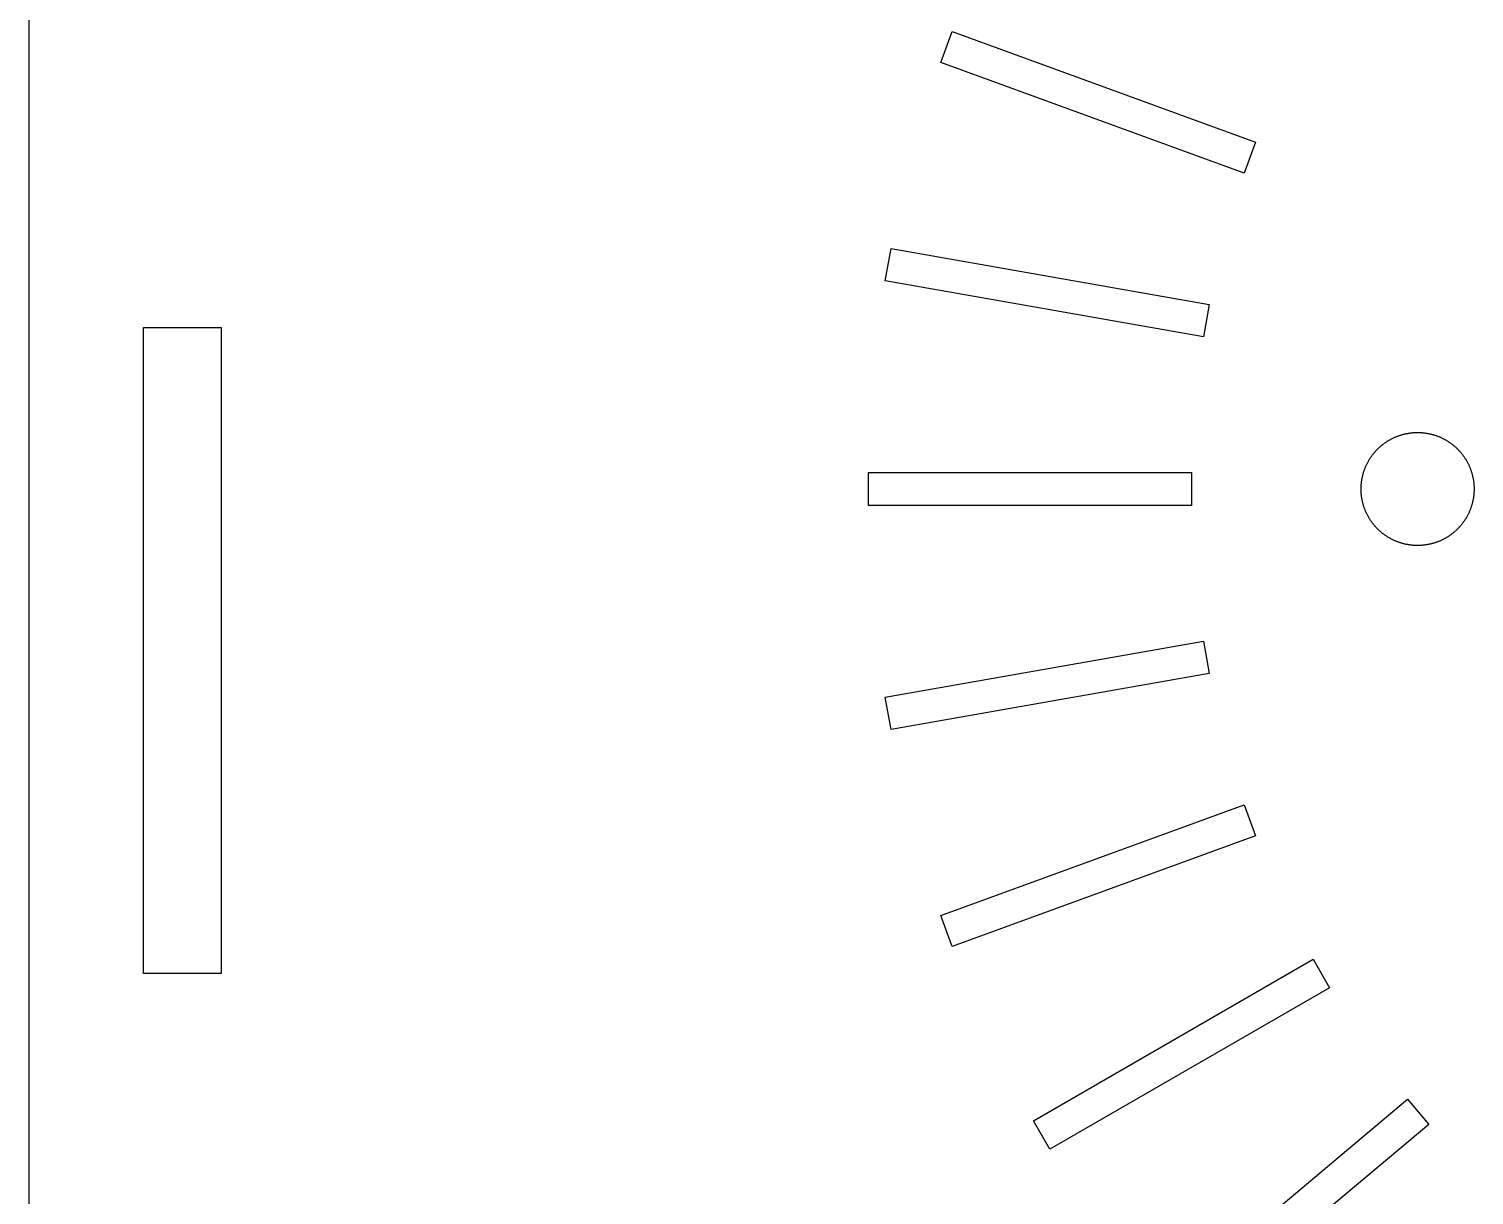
# Model space of a CAD drawing. Header units: metres. Extents: x -136 to 200, y -122 to 130.
# Drawn here: x -136 to -91.25, y -76.86 to -40.75 of the extents above; entities that cross this region are included whole.
import ezdxf

# ---------------------------------------------------------------- set-up
doc = ezdxf.new("R2010")
doc.units = ezdxf.units.M

msp = doc.modelspace()

# ---------------------------------------------------------------- linework, layer by layer
for p, q in [((-136, 0), (-136, -120)), ((-107.762, -41.7984), (-107.413, -40.84)), ((-107.413, -40.84), (-98.0163, -44.2602)), ((-98.3652, -45.2186), (-107.762, -41.7984)), ((-98.0163, -44.2602), (-98.3652, -45.2186)), ((-109.481, -48.5563), (-109.304, -47.5518)), ((-109.304, -47.5518), (-99.4557, -49.2883)), ((-99.6328, -50.2928), (-109.481, -48.5563)), ((-99.4557, -49.2883), (-99.6328, -50.2928)), ((-132.45, -70), (-132.45, -50)), ((-132.45, -50), (-130.05, -50)), ((-130.05, -50), (-130.05, -70)), ((-93.1099, -53.2535), (-93.0879, -53.2522)), ((-93.0879, -53.2522), (-93.0659, -53.2513)), ((-93.0659, -53.2513), (-93.044, -53.2506)), ((-93.044, -53.2506), (-93.022, -53.2502)), ((-93.022, -53.2502), (-93, -53.25)), ((-93, -53.25), (-92.978, -53.2502)), ((-92.978, -53.2502), (-92.956, -53.2506)), ((-92.956, -53.2506), (-92.934, -53.2513)), ((-92.934, -53.2513), (-92.9121, -53.2522)), ((-92.9121, -53.2522), (-92.8901, -53.2535)), ((-94.1818, -53.7094), (-94.1655, -53.6946)), ((-94.1655, -53.6946), (-94.149, -53.6801)), ((-94.149, -53.6801), (-94.1323, -53.6657)), ((-94.1323, -53.6657), (-94.1155, -53.6516)), ((-94.1155, -53.6516), (-94.0984, -53.6377)), ((-94.0984, -53.6377), (-94.0813, -53.624)), ((-94.0813, -53.624), (-94.0639, -53.6105)), ((-94.0639, -53.6105), (-94.0463, -53.5973)), ((-94.0463, -53.5973), (-94.0286, -53.5842)), ((-94.0286, -53.5842), (-94.0107, -53.5714)), ((-94.0107, -53.5714), (-93.9927, -53.5588)), ((-93.9927, -53.5588), (-93.9745, -53.5465)), ((-93.9745, -53.5465), (-93.9562, -53.5343)), ((-93.9562, -53.5343), (-93.9377, -53.5224)), ((-93.9377, -53.5224), (-93.9191, -53.5108)), ((-93.9191, -53.5108), (-93.9003, -53.4993)), ((-93.9003, -53.4993), (-93.8813, -53.4881)), ((-93.8813, -53.4881), (-93.8623, -53.4772)), ((-93.8623, -53.4772), (-93.8431, -53.4665)), ((-93.8431, -53.4665), (-93.8237, -53.456)), ((-93.8237, -53.456), (-93.8043, -53.4458)), ((-93.8043, -53.4458), (-93.7847, -53.4358)), ((-93.7847, -53.4358), (-93.7649, -53.4261)), ((-93.7649, -53.4261), (-93.7451, -53.4166)), ((-93.7451, -53.4166), (-93.7251, -53.4073)), ((-93.7251, -53.4073), (-93.7051, -53.3983)), ((-93.7051, -53.3983), (-93.6849, -53.3896)), ((-93.6849, -53.3896), (-93.6646, -53.3811)), ((-93.6646, -53.3811), (-93.6442, -53.3729)), ((-93.6442, -53.3729), (-93.6237, -53.3649)), ((-93.6237, -53.3649), (-93.6031, -53.3572)), ((-93.6031, -53.3572), (-93.5824, -53.3498)), ((-93.5824, -53.3498), (-93.5616, -53.3426)), ((-93.5616, -53.3426), (-93.5408, -53.3357)), ((-93.5408, -53.3357), (-93.5198, -53.329)), ((-93.5198, -53.329), (-93.4988, -53.3226)), ((-93.4988, -53.3226), (-93.4777, -53.3165)), ((-93.4777, -53.3165), (-93.4565, -53.3106)), ((-93.4565, -53.3106), (-93.4352, -53.305)), ((-93.4352, -53.305), (-93.4139, -53.2997)), ((-93.4139, -53.2997), (-93.3925, -53.2946)), ((-93.3925, -53.2946), (-93.371, -53.2898)), ((-93.371, -53.2898), (-93.3495, -53.2853)), ((-93.3495, -53.2853), (-93.3279, -53.281)), ((-93.3279, -53.281), (-93.3063, -53.277)), ((-93.3063, -53.277), (-93.2846, -53.2733)), ((-93.2846, -53.2733), (-93.2629, -53.2699)), ((-93.2629, -53.2699), (-93.2411, -53.2667)), ((-93.2411, -53.2667), (-93.2193, -53.2638)), ((-93.2193, -53.2638), (-93.1975, -53.2612)), ((-93.1975, -53.2612), (-93.1756, -53.2589)), ((-93.1756, -53.2589), (-93.1537, -53.2568)), ((-93.1537, -53.2568), (-93.1318, -53.255)), ((-93.1318, -53.255), (-93.1099, -53.2535)), ((-92.8901, -53.2535), (-92.8682, -53.255)), ((-92.8682, -53.255), (-92.8463, -53.2568)), ((-92.8463, -53.2568), (-92.8244, -53.2589)), ((-92.8244, -53.2589), (-92.8025, -53.2612)), ((-92.8025, -53.2612), (-92.7807, -53.2638)), ((-92.7807, -53.2638), (-92.7589, -53.2667)), ((-92.7589, -53.2667), (-92.7371, -53.2699)), ((-92.7371, -53.2699), (-92.7154, -53.2733)), ((-92.7154, -53.2733), (-92.6937, -53.277)), ((-92.6937, -53.277), (-92.6721, -53.281)), ((-92.6721, -53.281), (-92.6505, -53.2853)), ((-92.6505, -53.2853), (-92.629, -53.2898)), ((-92.629, -53.2898), (-92.6075, -53.2946)), ((-92.6075, -53.2946), (-92.5861, -53.2997)), ((-92.5861, -53.2997), (-92.5648, -53.305)), ((-92.5648, -53.305), (-92.5435, -53.3106)), ((-92.5435, -53.3106), (-92.5223, -53.3165)), ((-92.5223, -53.3165), (-92.5012, -53.3226)), ((-92.5012, -53.3226), (-92.4802, -53.329)), ((-92.4802, -53.329), (-92.4592, -53.3357)), ((-92.4592, -53.3357), (-92.4383, -53.3426)), ((-92.4383, -53.3426), (-92.4176, -53.3498)), ((-92.4176, -53.3498), (-92.3969, -53.3572)), ((-92.3969, -53.3572), (-92.3763, -53.3649)), ((-92.3763, -53.3649), (-92.3558, -53.3729)), ((-92.3558, -53.3729), (-92.3354, -53.3811)), ((-92.3354, -53.3811), (-92.3151, -53.3896)), ((-92.3151, -53.3896), (-92.2949, -53.3983)), ((-92.2949, -53.3983), (-92.2748, -53.4073)), ((-92.2748, -53.4073), (-92.2549, -53.4166)), ((-92.2549, -53.4166), (-92.235, -53.4261)), ((-92.235, -53.4261), (-92.2153, -53.4358)), ((-92.2153, -53.4358), (-92.1957, -53.4458)), ((-92.1957, -53.4458), (-92.1763, -53.456)), ((-92.1763, -53.456), (-92.1569, -53.4665)), ((-92.1569, -53.4665), (-92.1377, -53.4772)), ((-92.1377, -53.4772), (-92.1187, -53.4881)), ((-92.1187, -53.4881), (-92.0997, -53.4993)), ((-92.0997, -53.4993), (-92.0809, -53.5108)), ((-92.0809, -53.5108), (-92.0623, -53.5224)), ((-92.0623, -53.5224), (-92.0438, -53.5343)), ((-92.0438, -53.5343), (-92.0255, -53.5465)), ((-92.0255, -53.5465), (-92.0073, -53.5588)), ((-92.0073, -53.5588), (-91.9892, -53.5714)), ((-91.9892, -53.5714), (-91.9714, -53.5842)), ((-91.9714, -53.5842), (-91.9537, -53.5973)), ((-91.9537, -53.5973), (-91.9361, -53.6105)), ((-91.9361, -53.6105), (-91.9187, -53.624)), ((-91.9187, -53.624), (-91.9015, -53.6377)), ((-91.9015, -53.6377), (-91.8845, -53.6516)), ((-91.8845, -53.6516), (-91.8676, -53.6657)), ((-91.8676, -53.6657), (-91.851, -53.6801)), ((-91.851, -53.6801), (-91.8345, -53.6946)), ((-91.8345, -53.6946), (-91.8182, -53.7094)), ((-94.5335, -54.1569), (-94.5228, -54.1377)), ((-94.5228, -54.1377), (-94.5119, -54.1187)), ((-94.5119, -54.1187), (-94.5007, -54.0997)), ((-94.5007, -54.0997), (-94.4892, -54.0809)), ((-94.4892, -54.0809), (-94.4776, -54.0623)), ((-94.4776, -54.0623), (-94.4657, -54.0438)), ((-94.4657, -54.0438), (-94.4535, -54.0255)), ((-94.4535, -54.0255), (-94.4412, -54.0073)), ((-94.4412, -54.0073), (-94.4286, -53.9893)), ((-94.4286, -53.9893), (-94.4158, -53.9714)), ((-94.4158, -53.9714), (-94.4027, -53.9537)), ((-94.4027, -53.9537), (-94.3895, -53.9361)), ((-94.3895, -53.9361), (-94.376, -53.9187)), ((-94.376, -53.9187), (-94.3623, -53.9016)), ((-94.3623, -53.9016), (-94.3484, -53.8845)), ((-94.3484, -53.8845), (-94.3343, -53.8677)), ((-94.3343, -53.8677), (-94.3199, -53.851)), ((-94.3199, -53.851), (-94.3054, -53.8345)), ((-94.3054, -53.8345), (-94.2906, -53.8182)), ((-94.2906, -53.8182), (-94.2757, -53.802)), ((-94.2757, -53.802), (-94.2605, -53.7861)), ((-94.2605, -53.7861), (-94.2452, -53.7704)), ((-94.2452, -53.7704), (-94.2296, -53.7548)), ((-94.2296, -53.7548), (-94.2139, -53.7395)), ((-94.2139, -53.7395), (-94.198, -53.7243)), ((-94.198, -53.7243), (-94.1818, -53.7094)), ((-91.8182, -53.7094), (-91.802, -53.7243)), ((-91.802, -53.7243), (-91.7861, -53.7395)), ((-91.7861, -53.7395), (-91.7704, -53.7548)), ((-91.7704, -53.7548), (-91.7548, -53.7704)), ((-91.7548, -53.7704), (-91.7395, -53.7861)), ((-91.7395, -53.7861), (-91.7243, -53.802)), ((-91.7243, -53.802), (-91.7094, -53.8182)), ((-91.7094, -53.8182), (-91.6946, -53.8345)), ((-91.6946, -53.8345), (-91.6801, -53.851)), ((-91.6801, -53.851), (-91.6657, -53.8677)), ((-91.6657, -53.8677), (-91.6516, -53.8845)), ((-91.6516, -53.8845), (-91.6377, -53.9016)), ((-91.6377, -53.9016), (-91.624, -53.9187)), ((-91.624, -53.9187), (-91.6105, -53.9361)), ((-91.6105, -53.9361), (-91.5972, -53.9537)), ((-91.5972, -53.9537), (-91.5842, -53.9714)), ((-91.5842, -53.9714), (-91.5714, -53.9893)), ((-91.5714, -53.9893), (-91.5588, -54.0073)), ((-91.5588, -54.0073), (-91.5464, -54.0255)), ((-91.5464, -54.0255), (-91.5343, -54.0438)), ((-91.5343, -54.0438), (-91.5224, -54.0623)), ((-91.5224, -54.0623), (-91.5108, -54.0809)), ((-91.5108, -54.0809), (-91.4993, -54.0997)), ((-91.4993, -54.0997), (-91.4881, -54.1187)), ((-91.4881, -54.1187), (-91.4772, -54.1377)), ((-91.4772, -54.1377), (-91.4665, -54.1569)), ((-110, -55.51), (-110, -54.49)), ((-110, -54.49), (-100, -54.49)), ((-100, -54.49), (-100, -55.51)), ((-94.7054, -54.6075), (-94.7003, -54.5861)), ((-94.7003, -54.5861), (-94.695, -54.5648)), ((-94.695, -54.5648), (-94.6894, -54.5435)), ((-94.6894, -54.5435), (-94.6835, -54.5223)), ((-94.6835, -54.5223), (-94.6774, -54.5012)), ((-94.6774, -54.5012), (-94.671, -54.4802)), ((-94.671, -54.4802), (-94.6643, -54.4592)), ((-94.6643, -54.4592), (-94.6574, -54.4384)), ((-94.6574, -54.4384), (-94.6502, -54.4176)), ((-94.6502, -54.4176), (-94.6428, -54.3969)), ((-94.6428, -54.3969), (-94.6351, -54.3763)), ((-94.6351, -54.3763), (-94.6271, -54.3558)), ((-94.6271, -54.3558), (-94.6189, -54.3354)), ((-94.6189, -54.3354), (-94.6104, -54.3151)), ((-94.6104, -54.3151), (-94.6017, -54.2949)), ((-94.6017, -54.2949), (-94.5927, -54.2749)), ((-94.5927, -54.2749), (-94.5834, -54.2549)), ((-94.5834, -54.2549), (-94.5739, -54.2351)), ((-94.5739, -54.2351), (-94.5642, -54.2153)), ((-94.5642, -54.2153), (-94.5542, -54.1957)), ((-94.5542, -54.1957), (-94.544, -54.1763)), ((-94.544, -54.1763), (-94.5335, -54.1569)), ((-91.4665, -54.1569), (-91.456, -54.1763)), ((-91.456, -54.1763), (-91.4458, -54.1957)), ((-91.4458, -54.1957), (-91.4358, -54.2153)), ((-91.4358, -54.2153), (-91.426, -54.2351)), ((-91.426, -54.2351), (-91.4165, -54.2549)), ((-91.4165, -54.2549), (-91.4073, -54.2749)), ((-91.4073, -54.2749), (-91.3983, -54.2949)), ((-91.3983, -54.2949), (-91.3896, -54.3151)), ((-91.3896, -54.3151), (-91.3811, -54.3354)), ((-91.3811, -54.3354), (-91.3729, -54.3558)), ((-91.3729, -54.3558), (-91.3649, -54.3763)), ((-91.3649, -54.3763), (-91.3572, -54.3969)), ((-91.3572, -54.3969), (-91.3498, -54.4176)), ((-91.3498, -54.4176), (-91.3426, -54.4384)), ((-91.3426, -54.4384), (-91.3356, -54.4592)), ((-91.3356, -54.4592), (-91.329, -54.4802)), ((-91.329, -54.4802), (-91.3226, -54.5012)), ((-91.3226, -54.5012), (-91.3164, -54.5223)), ((-91.3164, -54.5223), (-91.3106, -54.5435)), ((-91.3106, -54.5435), (-91.305, -54.5648)), ((-91.305, -54.5648), (-91.2996, -54.5861)), ((-91.2996, -54.5861), (-91.2946, -54.6075)), ((-94.75, -55), (-94.7498, -54.978)), ((-94.7498, -55.022), (-94.75, -55)), ((-94.7498, -54.978), (-94.7494, -54.956)), ((-94.7494, -55.044), (-94.7498, -55.022)), ((-94.7494, -54.956), (-94.7487, -54.9341)), ((-94.7487, -54.9341), (-94.7478, -54.9121)), ((-94.7478, -54.9121), (-94.7465, -54.8901)), ((-94.7465, -54.8901), (-94.745, -54.8682)), ((-94.745, -54.8682), (-94.7432, -54.8463)), ((-94.7432, -54.8463), (-94.7411, -54.8244)), ((-94.7411, -54.8244), (-94.7388, -54.8025)), ((-94.7388, -54.8025), (-94.7362, -54.7807)), ((-94.7362, -54.7807), (-94.7333, -54.7589)), ((-94.7333, -54.7589), (-94.7301, -54.7371)), ((-94.7301, -54.7371), (-94.7267, -54.7154)), ((-94.7267, -54.7154), (-94.723, -54.6937)), ((-94.723, -54.6937), (-94.719, -54.6721)), ((-94.719, -54.6721), (-94.7147, -54.6505)), ((-94.7147, -54.6505), (-94.7102, -54.629)), ((-94.7102, -54.629), (-94.7054, -54.6075)), ((-91.2946, -54.6075), (-91.2898, -54.629)), ((-91.2898, -54.629), (-91.2852, -54.6505)), ((-91.2852, -54.6505), (-91.281, -54.6721)), ((-91.281, -54.6721), (-91.277, -54.6937)), ((-91.277, -54.6937), (-91.2733, -54.7154)), ((-91.2733, -54.7154), (-91.2699, -54.7371)), ((-91.2699, -54.7371), (-91.2667, -54.7589)), ((-91.2667, -54.7589), (-91.2638, -54.7807)), ((-91.2638, -54.7807), (-91.2612, -54.8025)), ((-91.2612, -54.8025), (-91.2588, -54.8244)), ((-91.2588, -54.8244), (-91.2568, -54.8463)), ((-91.2568, -54.8463), (-91.255, -54.8682)), ((-91.255, -54.8682), (-91.2534, -54.8901)), ((-91.2534, -54.8901), (-91.2522, -54.9121)), ((-91.2522, -54.9121), (-91.2512, -54.9341)), ((-91.2512, -54.9341), (-91.2505, -54.956)), ((-91.2505, -54.956), (-91.2501, -54.978)), ((-91.2501, -55.022), (-91.2505, -55.044)), ((-91.2501, -54.978), (-91.25, -55)), ((-91.25, -55), (-91.2501, -55.022)), ((-94.7487, -55.0659), (-94.7494, -55.044)), ((-94.7478, -55.0879), (-94.7487, -55.0659)), ((-94.7465, -55.1099), (-94.7478, -55.0879)), ((-94.745, -55.1318), (-94.7465, -55.1099)), ((-94.7432, -55.1537), (-94.745, -55.1318)), ((-94.7411, -55.1756), (-94.7432, -55.1537)), ((-94.7388, -55.1975), (-94.7411, -55.1756)), ((-94.7362, -55.2193), (-94.7388, -55.1975)), ((-94.7333, -55.2411), (-94.7362, -55.2193)), ((-94.7301, -55.2629), (-94.7333, -55.2411)), ((-94.7267, -55.2846), (-94.7301, -55.2629)), ((-94.723, -55.3063), (-94.7267, -55.2846)), ((-94.719, -55.3279), (-94.723, -55.3063)), ((-94.7147, -55.3495), (-94.719, -55.3279)), ((-94.7102, -55.371), (-94.7147, -55.3495)), ((-94.7054, -55.3925), (-94.7102, -55.371)), ((-94.7003, -55.4139), (-94.7054, -55.3925)), ((-94.695, -55.4352), (-94.7003, -55.4139)), ((-94.6894, -55.4565), (-94.695, -55.4352)), ((-94.6835, -55.4777), (-94.6894, -55.4565)), ((-94.6774, -55.4988), (-94.6835, -55.4777)), ((-91.3164, -55.4777), (-91.3226, -55.4988)), ((-91.3106, -55.4565), (-91.3164, -55.4777)), ((-91.305, -55.4352), (-91.3106, -55.4565)), ((-91.2996, -55.4139), (-91.305, -55.4352)), ((-91.2946, -55.3925), (-91.2996, -55.4139)), ((-91.2898, -55.371), (-91.2946, -55.3925)), ((-91.2852, -55.3495), (-91.2898, -55.371)), ((-91.281, -55.3279), (-91.2852, -55.3495)), ((-91.277, -55.3063), (-91.281, -55.3279)), ((-91.2733, -55.2846), (-91.277, -55.3063)), ((-91.2699, -55.2629), (-91.2733, -55.2846)), ((-91.2667, -55.2411), (-91.2699, -55.2629)), ((-91.2638, -55.2193), (-91.2667, -55.2411)), ((-91.2612, -55.1975), (-91.2638, -55.2193)), ((-91.2588, -55.1756), (-91.2612, -55.1975)), ((-91.2568, -55.1537), (-91.2588, -55.1756)), ((-91.255, -55.1318), (-91.2568, -55.1537)), ((-91.2534, -55.1099), (-91.255, -55.1318)), ((-91.2522, -55.0879), (-91.2534, -55.1099)), ((-91.2512, -55.0659), (-91.2522, -55.0879)), ((-91.2505, -55.044), (-91.2512, -55.0659)), ((-100, -55.51), (-110, -55.51)), ((-94.671, -55.5198), (-94.6774, -55.4988)), ((-94.6643, -55.5408), (-94.671, -55.5198)), ((-94.6574, -55.5616), (-94.6643, -55.5408)), ((-94.6502, -55.5824), (-94.6574, -55.5616)), ((-94.6428, -55.6031), (-94.6502, -55.5824)), ((-94.6351, -55.6237), (-94.6428, -55.6031)), ((-94.6271, -55.6442), (-94.6351, -55.6237)), ((-94.6189, -55.6646), (-94.6271, -55.6442)), ((-94.6104, -55.6849), (-94.6189, -55.6646)), ((-94.6017, -55.7051), (-94.6104, -55.6849)), ((-94.5927, -55.7251), (-94.6017, -55.7051)), ((-94.5834, -55.7451), (-94.5927, -55.7251)), ((-94.5739, -55.7649), (-94.5834, -55.7451)), ((-94.5642, -55.7847), (-94.5739, -55.7649)), ((-94.5542, -55.8043), (-94.5642, -55.7847)), ((-94.544, -55.8237), (-94.5542, -55.8043)), ((-94.5335, -55.8431), (-94.544, -55.8237)), ((-94.5228, -55.8623), (-94.5335, -55.8431)), ((-94.5119, -55.8813), (-94.5228, -55.8623)), ((-94.5007, -55.9003), (-94.5119, -55.8813)), ((-94.4892, -55.9191), (-94.5007, -55.9003)), ((-94.4776, -55.9377), (-94.4892, -55.9191)), ((-91.5108, -55.9191), (-91.5224, -55.9377)), ((-91.4993, -55.9003), (-91.5108, -55.9191)), ((-91.4881, -55.8813), (-91.4993, -55.9003)), ((-91.4772, -55.8623), (-91.4881, -55.8813)), ((-91.4665, -55.8431), (-91.4772, -55.8623)), ((-91.456, -55.8237), (-91.4665, -55.8431)), ((-91.4458, -55.8043), (-91.456, -55.8237)), ((-91.4358, -55.7847), (-91.4458, -55.8043)), ((-91.426, -55.7649), (-91.4358, -55.7847)), ((-91.4165, -55.7451), (-91.426, -55.7649)), ((-91.4073, -55.7251), (-91.4165, -55.7451)), ((-91.3983, -55.7051), (-91.4073, -55.7251)), ((-91.3896, -55.6849), (-91.3983, -55.7051)), ((-91.3811, -55.6646), (-91.3896, -55.6849)), ((-91.3729, -55.6442), (-91.3811, -55.6646)), ((-91.3649, -55.6237), (-91.3729, -55.6442)), ((-91.3572, -55.6031), (-91.3649, -55.6237)), ((-91.3498, -55.5824), (-91.3572, -55.6031)), ((-91.3426, -55.5616), (-91.3498, -55.5824)), ((-91.3356, -55.5408), (-91.3426, -55.5616)), ((-91.329, -55.5198), (-91.3356, -55.5408)), ((-91.3226, -55.4988), (-91.329, -55.5198)), ((-94.4657, -55.9562), (-94.4776, -55.9377)), ((-94.4535, -55.9745), (-94.4657, -55.9562)), ((-94.4412, -55.9927), (-94.4535, -55.9745)), ((-94.4286, -56.0107), (-94.4412, -55.9927)), ((-94.4158, -56.0286), (-94.4286, -56.0107)), ((-94.4027, -56.0463), (-94.4158, -56.0286)), ((-94.3895, -56.0639), (-94.4027, -56.0463)), ((-94.376, -56.0813), (-94.3895, -56.0639)), ((-94.3623, -56.0984), (-94.376, -56.0813)), ((-94.3484, -56.1155), (-94.3623, -56.0984)), ((-94.3343, -56.1323), (-94.3484, -56.1155)), ((-94.3199, -56.149), (-94.3343, -56.1323)), ((-94.3054, -56.1655), (-94.3199, -56.149)), ((-94.2906, -56.1818), (-94.3054, -56.1655)), ((-94.2757, -56.198), (-94.2906, -56.1818)), ((-94.2605, -56.2139), (-94.2757, -56.198)), ((-94.2452, -56.2296), (-94.2605, -56.2139)), ((-94.2296, -56.2452), (-94.2452, -56.2296)), ((-94.2139, -56.2605), (-94.2296, -56.2452)), ((-94.198, -56.2757), (-94.2139, -56.2605)), ((-94.1818, -56.2906), (-94.198, -56.2757)), ((-94.1655, -56.3054), (-94.1818, -56.2906)), ((-94.149, -56.3199), (-94.1655, -56.3054)), ((-94.1323, -56.3343), (-94.149, -56.3199)), ((-94.1155, -56.3484), (-94.1323, -56.3343)), ((-94.0984, -56.3623), (-94.1155, -56.3484)), ((-94.0813, -56.376), (-94.0984, -56.3623)), ((-94.0639, -56.3895), (-94.0813, -56.376)), ((-91.9187, -56.376), (-91.9361, -56.3895)), ((-91.9015, -56.3623), (-91.9187, -56.376)), ((-91.8845, -56.3484), (-91.9015, -56.3623)), ((-91.8676, -56.3343), (-91.8845, -56.3484)), ((-91.851, -56.3199), (-91.8676, -56.3343)), ((-91.8345, -56.3054), (-91.851, -56.3199)), ((-91.8182, -56.2906), (-91.8345, -56.3054)), ((-91.802, -56.2757), (-91.8182, -56.2906)), ((-91.7861, -56.2605), (-91.802, -56.2757)), ((-91.7704, -56.2452), (-91.7861, -56.2605)), ((-91.7548, -56.2296), (-91.7704, -56.2452)), ((-91.7395, -56.2139), (-91.7548, -56.2296)), ((-91.7243, -56.198), (-91.7395, -56.2139)), ((-91.7094, -56.1818), (-91.7243, -56.198)), ((-91.6946, -56.1655), (-91.7094, -56.1818)), ((-91.6801, -56.149), (-91.6946, -56.1655)), ((-91.6657, -56.1323), (-91.6801, -56.149)), ((-91.6516, -56.1155), (-91.6657, -56.1323)), ((-91.6377, -56.0984), (-91.6516, -56.1155)), ((-91.624, -56.0813), (-91.6377, -56.0984)), ((-91.6105, -56.0639), (-91.624, -56.0813)), ((-91.5972, -56.0463), (-91.6105, -56.0639)), ((-91.5842, -56.0286), (-91.5972, -56.0463)), ((-91.5714, -56.0107), (-91.5842, -56.0286)), ((-91.5588, -55.9927), (-91.5714, -56.0107)), ((-91.5464, -55.9745), (-91.5588, -55.9927)), ((-91.5343, -55.9562), (-91.5464, -55.9745)), ((-91.5224, -55.9377), (-91.5343, -55.9562)), ((-94.0463, -56.4027), (-94.0639, -56.3895)), ((-94.0286, -56.4158), (-94.0463, -56.4027)), ((-94.0107, -56.4286), (-94.0286, -56.4158)), ((-93.9927, -56.4412), (-94.0107, -56.4286)), ((-93.9745, -56.4535), (-93.9927, -56.4412)), ((-93.9562, -56.4657), (-93.9745, -56.4535)), ((-93.9377, -56.4776), (-93.9562, -56.4657)), ((-93.9191, -56.4892), (-93.9377, -56.4776)), ((-93.9003, -56.5007), (-93.9191, -56.4892)), ((-93.8813, -56.5119), (-93.9003, -56.5007)), ((-93.8623, -56.5228), (-93.8813, -56.5119)), ((-93.8431, -56.5335), (-93.8623, -56.5228)), ((-93.8237, -56.544), (-93.8431, -56.5335)), ((-93.8043, -56.5542), (-93.8237, -56.544)), ((-93.7847, -56.5642), (-93.8043, -56.5542)), ((-93.7649, -56.5739), (-93.7847, -56.5642)), ((-93.7451, -56.5834), (-93.7649, -56.5739)), ((-93.7251, -56.5927), (-93.7451, -56.5834)), ((-93.7051, -56.6017), (-93.7251, -56.5927)), ((-93.6849, -56.6104), (-93.7051, -56.6017)), ((-93.6646, -56.6189), (-93.6849, -56.6104)), ((-93.6442, -56.6271), (-93.6646, -56.6189)), ((-93.6237, -56.6351), (-93.6442, -56.6271)), ((-93.6031, -56.6428), (-93.6237, -56.6351)), ((-93.5824, -56.6502), (-93.6031, -56.6428)), ((-93.5616, -56.6574), (-93.5824, -56.6502)), ((-93.5408, -56.6643), (-93.5616, -56.6574)), ((-93.5198, -56.671), (-93.5408, -56.6643)), ((-93.4988, -56.6774), (-93.5198, -56.671)), ((-93.4777, -56.6835), (-93.4988, -56.6774)), ((-93.4565, -56.6894), (-93.4777, -56.6835)), ((-93.4352, -56.695), (-93.4565, -56.6894)), ((-93.4139, -56.7003), (-93.4352, -56.695)), ((-93.3925, -56.7054), (-93.4139, -56.7003)), ((-93.371, -56.7102), (-93.3925, -56.7054)), ((-93.3495, -56.7147), (-93.371, -56.7102)), ((-93.3279, -56.719), (-93.3495, -56.7147)), ((-93.3063, -56.723), (-93.3279, -56.719)), ((-93.2846, -56.7267), (-93.3063, -56.723)), ((-93.2629, -56.7301), (-93.2846, -56.7267)), ((-93.2411, -56.7333), (-93.2629, -56.7301)), ((-93.2193, -56.7362), (-93.2411, -56.7333)), ((-93.1975, -56.7388), (-93.2193, -56.7362)), ((-93.1756, -56.7411), (-93.1975, -56.7388)), ((-93.1537, -56.7432), (-93.1756, -56.7411)), ((-93.1318, -56.745), (-93.1537, -56.7432)), ((-93.1099, -56.7465), (-93.1318, -56.745)), ((-93.0879, -56.7478), (-93.1099, -56.7465)), ((-93.0659, -56.7487), (-93.0879, -56.7478)), ((-93.044, -56.7494), (-93.0659, -56.7487)), ((-93.022, -56.7498), (-93.044, -56.7494)), ((-93, -56.75), (-93.022, -56.7498)), ((-92.978, -56.7498), (-93, -56.75)), ((-92.956, -56.7494), (-92.978, -56.7498)), ((-92.934, -56.7487), (-92.956, -56.7494)), ((-92.9121, -56.7478), (-92.934, -56.7487)), ((-92.8901, -56.7465), (-92.9121, -56.7478)), ((-92.8682, -56.745), (-92.8901, -56.7465)), ((-92.8463, -56.7432), (-92.8682, -56.745)), ((-92.8244, -56.7411), (-92.8463, -56.7432)), ((-92.8025, -56.7388), (-92.8244, -56.7411)), ((-92.7807, -56.7362), (-92.8025, -56.7388)), ((-92.7589, -56.7333), (-92.7807, -56.7362)), ((-92.7371, -56.7301), (-92.7589, -56.7333)), ((-92.7154, -56.7267), (-92.7371, -56.7301)), ((-92.6937, -56.723), (-92.7154, -56.7267)), ((-92.6721, -56.719), (-92.6937, -56.723)), ((-92.6505, -56.7147), (-92.6721, -56.719)), ((-92.629, -56.7102), (-92.6505, -56.7147)), ((-92.6075, -56.7054), (-92.629, -56.7102)), ((-92.5861, -56.7003), (-92.6075, -56.7054)), ((-92.5648, -56.695), (-92.5861, -56.7003)), ((-92.5435, -56.6894), (-92.5648, -56.695)), ((-92.5223, -56.6835), (-92.5435, -56.6894)), ((-92.5012, -56.6774), (-92.5223, -56.6835)), ((-92.4802, -56.671), (-92.5012, -56.6774)), ((-92.4592, -56.6643), (-92.4802, -56.671)), ((-92.4383, -56.6574), (-92.4592, -56.6643)), ((-92.4176, -56.6502), (-92.4383, -56.6574)), ((-92.3969, -56.6428), (-92.4176, -56.6502)), ((-92.3763, -56.6351), (-92.3969, -56.6428)), ((-92.3558, -56.6271), (-92.3763, -56.6351)), ((-92.3354, -56.6189), (-92.3558, -56.6271)), ((-92.3151, -56.6104), (-92.3354, -56.6189)), ((-92.2949, -56.6017), (-92.3151, -56.6104)), ((-92.2748, -56.5927), (-92.2949, -56.6017)), ((-92.2549, -56.5834), (-92.2748, -56.5927)), ((-92.235, -56.5739), (-92.2549, -56.5834)), ((-92.2153, -56.5642), (-92.235, -56.5739)), ((-92.1957, -56.5542), (-92.2153, -56.5642)), ((-92.1763, -56.544), (-92.1957, -56.5542)), ((-92.1569, -56.5335), (-92.1763, -56.544)), ((-92.1377, -56.5228), (-92.1569, -56.5335)), ((-92.1187, -56.5119), (-92.1377, -56.5228)), ((-92.0997, -56.5007), (-92.1187, -56.5119)), ((-92.0809, -56.4892), (-92.0997, -56.5007)), ((-92.0623, -56.4776), (-92.0809, -56.4892)), ((-92.0438, -56.4657), (-92.0623, -56.4776)), ((-92.0255, -56.4535), (-92.0438, -56.4657)), ((-92.0073, -56.4412), (-92.0255, -56.4535)), ((-91.9892, -56.4286), (-92.0073, -56.4412)), ((-91.9714, -56.4158), (-91.9892, -56.4286)), ((-91.9537, -56.4027), (-91.9714, -56.4158)), ((-91.9361, -56.3895), (-91.9537, -56.4027)), ((-109.481, -61.4437), (-99.6328, -59.7072)), ((-99.6328, -59.7072), (-99.4557, -60.7117)), ((-99.4557, -60.7117), (-109.304, -62.4482)), ((-109.304, -62.4482), (-109.481, -61.4437)), ((-107.762, -68.2016), (-98.3652, -64.7814)), ((-98.3652, -64.7814), (-98.0163, -65.7398)), ((-98.0163, -65.7398), (-107.413, -69.16)), ((-107.413, -69.16), (-107.762, -68.2016)), ((-104.896, -74.5583), (-96.2357, -69.5583)), ((-96.2357, -69.5583), (-95.7258, -70.4417)), ((-130.05, -70), (-132.45, -70)), ((-95.7258, -70.4417), (-104.386, -75.4417)), ((-100.97, -80.3208), (-93.3091, -73.8929)), ((-93.3091, -73.8929), (-92.6535, -74.6743)), ((-104.386, -75.4417), (-104.896, -74.5583)), ((-92.6535, -74.6743), (-100.314, -81.1022))]:
    msp.add_line(p, q)

doc.saveas('drawing.dxf')
